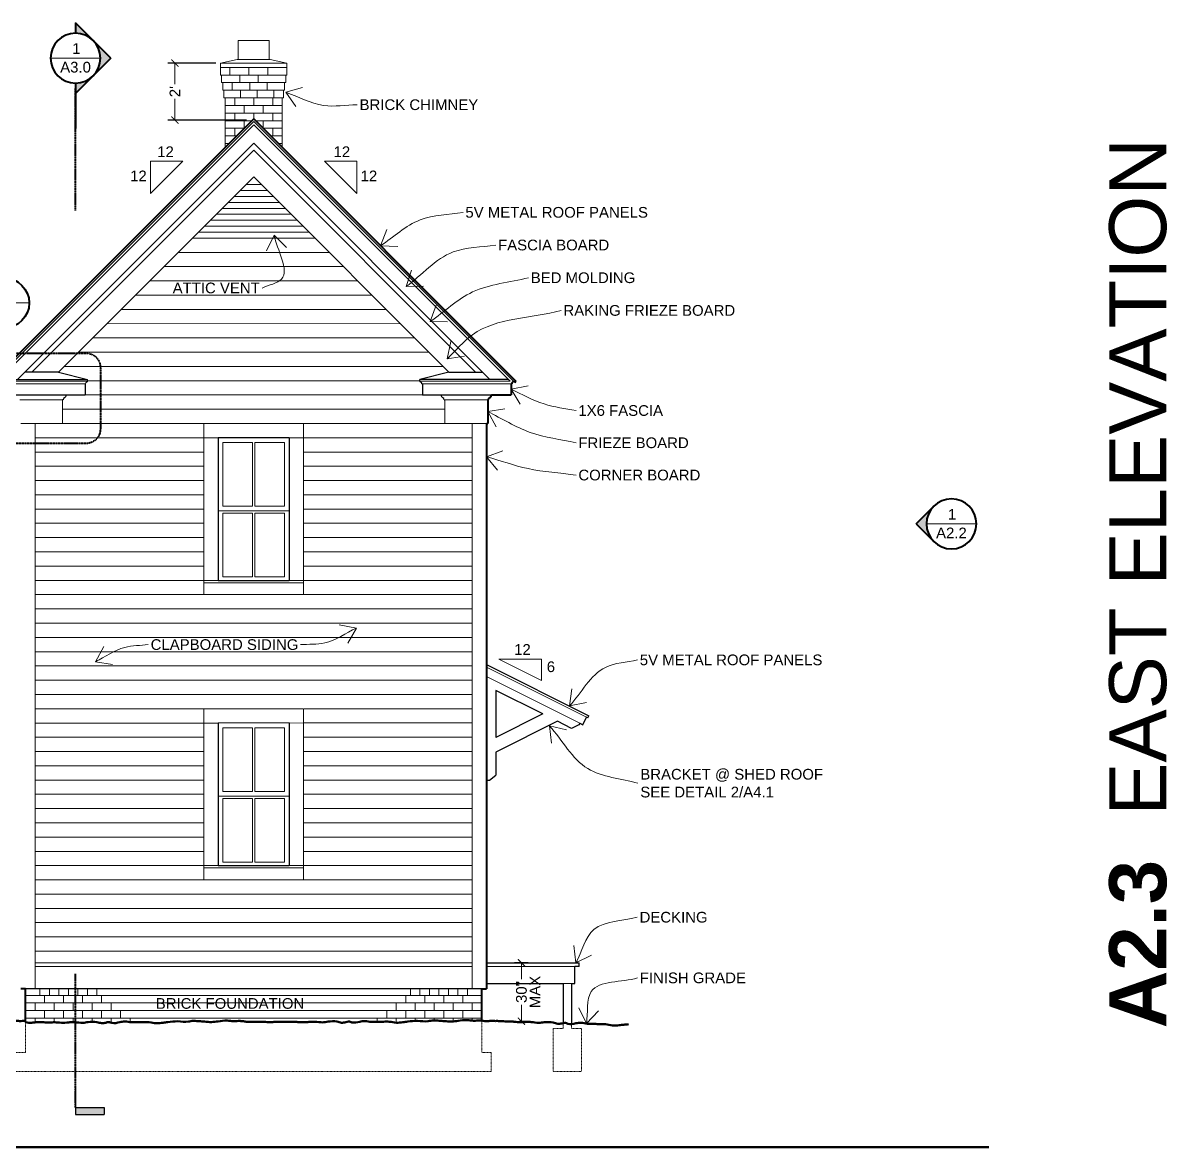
# Model space of a CAD drawing. Header units: inches. Extents: x -54 to 15382, y 469 to 41738.
# Drawn here: x 5207.2 to 5688.9, y 5345.5 to 5818.5 of the extents above; entities that cross this region are included whole.
import ezdxf

# ---------------------------------------------------------------- set-up
doc = ezdxf.new("R2010")
doc.units = ezdxf.units.IN
doc.header["$MEASUREMENT"] = 0
doc.linetypes.add('CENTER', pattern=[2, 1.25, -0.25, 0.25, -0.25])
doc.linetypes.add('DASHED2', pattern=[0.375, 0.25, -0.125])
doc.layers.get('0').update_dxf_attribs({"lineweight": 9})
for name, color, linetype, lineweight in [('1', 7, 'Continuous', 9), ('2', 7, 'Continuous', 18), ('3', 7, 'Continuous', 30), ('4', 7, 'Continuous', 40), ('5', 7, 'Continuous', 50), ('A-DIMSx', 7, 'Continuous', 9), ('A-LINK', 7, 'Continuous', 40), ('A-TEXTx', 7, 'Continuous', 18)]:
    doc.layers.add(name, color=color, linetype=linetype, lineweight=lineweight)
doc.styles.get("Standard").update_dxf_attribs({"font": 'arial.ttf'})
doc.dimstyles.get("Standard").update_dxf_attribs({"dimtxt": 3, "dimasz": 2, "dimexe": 0.03125, "dimexo": 0.0625, "dimgap": 0.03125, "dimtad": 0, "dimtoh": 1, "dimdec": 4, "dimlfac": 0.99985, "dimzin": 0, "dimdsep": 46, "dimlunit": 4, "dimtxsty": 'Standard', "dimblk": 'ARCHTICK', "dimblk1": 'ARCHTICK', "dimblk2": 'ARCHTICK', "dimcen": 0.09, "dimclrt": 256, "dimadec": 0, "dimazin": 0, "dimtfac": 1, "dimtdec": 4, "dimtofl": 0, "dimtmove": 0, "dimatfit": 3, "dimfxl": 1, "dimtolj": 1, "dimtzin": 0, "dimarcsym": 0})

# ---------------------------------------------------------------- blocks, each defined once
blk = doc.blocks.new('window elev 3060')
for p, q in [((766.9950559175468, 905.6850793131406), (766.9951068883994, 839.6850422129568)), ((808.7445825260586, 905.674671676962), (766.9950559175468, 905.6850793131406)), ((808.9950472949191, 905.6747346370033), (808.9950472949191, 840.179875494558)), ((774.9950472949191, 870.929875494558), (774.9950472949191, 897.679875494558)), ((787.4950472949191, 897.679875494558), (774.9950472949191, 897.679875494558)), ((787.4950472949191, 870.929875494558), (787.4950472949191, 897.679875494558)), ((800.9950472949191, 897.6798754945579), (788.4950472949191, 897.679875494558)), ((788.4950472949191, 870.9298754945579), (788.4950472949191, 897.6798754945579)), ((800.9950472949191, 870.9298754945579), (800.9950472949191, 897.6798754945579)), ((802.9950472949191, 868.9298754945579), (772.9950472949191, 868.929875494558)), ((774.9950472949191, 870.929875494558), (787.4950472949191, 870.929875494558)), ((774.9950472949191, 841.179875494558), (774.9950472949191, 867.929875494558)), ((787.495047294919, 867.9298754945579), (774.9950472949191, 867.929875494558)), ((787.495047294919, 841.179875494558), (787.495047294919, 867.929875494558)), ((788.4950472949191, 870.9298754945579), (800.9950472949191, 870.9298754945579)), ((788.495047294919, 841.1798754945579), (788.495047294919, 867.9298754945579)), ((800.9950472949191, 867.9298754945579), (788.495047294919, 867.9298754945579)), ((800.9950472949191, 841.1798754945579), (800.9950472949191, 867.9298754945579)), ((766.9951068883994, 839.6850422129568), (766.9951068883994, 833.674671676962)), ((766.9951068883994, 838.6850422129568), (808.9950472949191, 838.6850422129569)), ((774.9950472949191, 841.179875494558), (787.495047294919, 841.179875494558)), ((788.495047294919, 841.1798754945579), (800.9950472949191, 841.1798754945579)), ((808.9950472949191, 840.179875494558), (808.9950472949191, 833.674671676962)), ((808.9950472949191, 833.674671676962), (766.9951068883994, 833.674671676962))]:
    blk.add_line(p, q)
at = {"lineweight": 5, "ltscale": 0.1}
for p, q in [((772.9950472949185, 839.6850369309756), (766.9951068884002, 839.6850422129568)), ((802.9950472949185, 839.685010520807), (808.995047294924, 839.674671676962))]:
    blk.add_line(p, q, dxfattribs=at)
at = {"layer": '1', "lineweight": 5, "ltscale": 0.1}
for p, q in [((772.9950472949185, 899.6790177223455), (766.9950559255885, 899.6746716769595)), ((802.9950472949185, 899.6807332667704), (808.995047294924, 899.674671676962))]:
    blk.add_line(p, q, dxfattribs=at)
at = {"layer": '3'}
for p, q in [((802.9950472949185, 899.6807095544044), (772.9950472949185, 899.6790137702892)), ((772.9950472949185, 899.6790177223455), (772.9950472949185, 839.6850369309756)), ((802.9950472949185, 899.6807332667704), (802.9950472949185, 839.685010520807)), ((772.9950472949185, 839.6850369309756), (802.9950472949185, 839.685010520807))]:
    blk.add_line(p, q, dxfattribs=at)
blk = doc.blocks.new('Section Callout')
at = {"layer": 'A-LINK', "ltscale": 0.1}
h = blk.add_hatch(color=256, dxfattribs=at)
h.paths.add_polyline_path([(1891.0603296682593, 7392.500204895952), (1883.63570844458, 7385.075583672291), (1891.0603296682593, 7377.650962448561, -0.1989123673796566), (1887.9849508619218, 7385.075583672291, -0.1989123673796605)])
h.paths.add_polyline_path([(1898.4849508919224, 7399.924826119615), (1891.0603296682593, 7392.500204895952, -0.1989123673796605), (1898.4849508919224, 7395.57558370229)])
h.paths.add_polyline_path([(1891.0603296682593, 7377.650962448561), (1898.4849508919224, 7370.226341224898), (1898.4849508919224, 7374.57558364229, -0.19891236737965792)])
for p, q in [((1883.63570844458, 7385.075583672291), (1898.4849508919224, 7399.924826119615)), ((1898.4849508919224, 7399.924826119615), (1898.4849508919224, 7395.57558370229)), ((1883.63570844458, 7385.075583672291), (1898.4849508919224, 7370.226341224898)), ((1898.4849508919224, 7374.57558364229), (1898.4849508919224, 7370.226341224898)), ((1898.4849508919224, 7370.226341224898), (1898.4849508919224, 7355.48604917107))]:
    blk.add_line(p, q, dxfattribs=at)
blk.add_circle((1898.4849508919224, 7385.075583672291), 10.500000029999999, dxfattribs=at)
blk = doc.blocks.new('_ArchTick')
at = {"color": 0, "linetype": 'ByBlock', "lineweight": 0, "const_width": 0.15}
blk.add_lwpolyline([(-0.5, -0.5), (0.5, 0.5)], dxfattribs=at)
blk = doc.blocks.new('*D242')
at = {"layer": 'A-DIMSx', "color": 0, "lineweight": -2, "ltscale": 0.1}
for p, q in [((5288.359542468281, 5801.570442207573), (5268.198900841683, 5801.570442207573)), ((5301.335888632024, 5777.570442207573), (5268.198900841683, 5777.570442207573))]:
    blk.add_line(p, q, dxfattribs=at)
at = {"layer": 'A-DIMSx', "color": 0, "lineweight": 5, "ltscale": 0.1}
for p, q in [((5271.198900841683, 5801.570442207573), (5271.198900841683, 5792.679241661871)), ((5271.198900841683, 5777.570442207573), (5271.198900841683, 5786.461642753276))]:
    blk.add_line(p, q, dxfattribs=at)
at = {"layer": 'A-DIMSx', "color": 0, "lineweight": 5, "xscale": 3, "yscale": 3, "zscale": 3}
for p, rotation in [((5271.198900841683, 5801.570442207573), 90), ((5271.198900841683, 5777.570442207573), 270)]:
    blk.add_blockref('_ArchTick', p, dxfattribs=dict(at, rotation=rotation))
at = {"layer": 'A-DIMSx', "ltscale": 0.25, "insert": (5271.198900841683, 5789.570442207573), "char_height": 4.5, "attachment_point": 5, "rotation": 90}
blk.add_mtext("\\A1;2'", dxfattribs=at)
blk = doc.blocks.new('Section Tail 1a')
at = {"layer": 'A-LINK', "lineweight": 5, "ltscale": 0.1}
blk.add_hatch(color=256, dxfattribs=at).paths.add_polyline_path([(5.424819746325937, 3.093751170673114), (5.424819746325937, 3.156251170673114), (5.174819746325937, 3.156251170673114), (5.174819746325937, 3.093751170673114)])
at = {"layer": 'A-LINK', "linetype": 'Continuous', "lineweight": 30, "ltscale": 0.1}
for p, q in [((5.424819746325937, 3.156251170673114), (5.174819746325937, 3.156251170673114)), ((5.174819746325937, 3.093751170673114), (5.174819746325937, 3.156251170673114)), ((5.424819746325937, 2.906251170673114), (5.424819746325937, 3.156251170673114)), ((5.424819746325937, 3.093751170673114), (5.174819746325937, 3.093751170673114))]:
    blk.add_line(p, q, dxfattribs=at)
blk = doc.blocks.new('Elevation Callout - 1')
at = {"layer": 'A-LINK', "ltscale": 0.1}
blk.add_hatch(color=256, dxfattribs=at).paths.add_polyline_path([(2031.5854096447938, 7377.650962257641), (2039.0100310593907, 7370.22634084306), (2046.4346524739913, 7377.650962257641, -0.1989123673796605), (2039.0100310593907, 7374.575583372291, -0.1989123673796605)])
for q in [(2031.5854096447938, 7377.650962257641), (2046.4346524739913, 7377.650962257641)]:
    blk.add_line((2039.0100310593907, 7370.22634084306), q, dxfattribs=at)
blk.add_circle((2039.0100310593907, 7385.075583672291), 10.5000003, dxfattribs=at)
blk = doc.blocks.new('*D511')
at = {"layer": 'A-DIMSx', "color": 0, "lineweight": -2, "ltscale": 0.1}
for p, q in [((5419.859543131032, 5423.0356229959825), (5414.082118491141, 5423.0356229959825)), ((5416.125551135491, 5398.452760713811), (5420.082118491141, 5398.452760713811))]:
    blk.add_line(p, q, dxfattribs=at)
at = {"layer": 'A-DIMSx', "color": 0, "lineweight": 5, "ltscale": 0.1}
for p, q in [((5417.082118491141, 5423.0356229959825), (5417.082118491141, 5416.092247789412)), ((5417.082118491141, 5398.452760713811), (5417.082118491141, 5405.396135920381))]:
    blk.add_line(p, q, dxfattribs=at)
at = {"layer": 'A-DIMSx', "color": 0, "lineweight": 5, "xscale": 3, "yscale": 3, "zscale": 3}
for p, rotation in [((5417.082118491141, 5423.0356229959825), 90), ((5417.082118491141, 5398.452760713811), 270)]:
    blk.add_blockref('_ArchTick', p, dxfattribs=dict(at, rotation=rotation))
at = {"layer": 'A-DIMSx', "ltscale": 0.25, "insert": (5417.082118491141, 5410.744191854897), "char_height": 4.5, "attachment_point": 5, "rotation": 90}
blk.add_mtext('\\A1;30"', dxfattribs=at)
blk = doc.blocks.new('Detail Callout')
at = {"layer": '2', "ltscale": 0.1}
blk.add_line((240.23765625147666, 5822.291401537839), (219.23765565147664, 5822.291401537839), dxfattribs=at)
at = {"layer": 'A-LINK', "ltscale": 0.1}
blk.add_circle((229.73765595147665, 5822.291401537839), 10.50000030000001, dxfattribs=at)

msp = doc.modelspace()

# ---------------------------------------------------------------- linework, layer by layer
msp.add_arc((5234.297245157031, 5666.753909371006), 0.6905186130718889, 84.82384382796725, 185.17615490023255)
at = {"layer": '1'}
for p, q in [((5290.359542468281, 5801.570442207573), (5318.359542468281, 5801.570442207572)), ((5290.359542468281, 5799.7356229974885), (5318.359542468281, 5799.735622997489)), ((5294.359542468281, 5796.535622997488), (5294.359542468281, 5799.735622997489)), ((5311.359542468281, 5803.070442207572), (5297.359542468281, 5803.070442207572)), ((5302.359542468281, 5796.53562299749), (5302.359542468281, 5799.735622997489)), ((5310.359542468281, 5796.53562299749), (5310.359542468281, 5799.735622997489)), ((5318.359542468281, 5796.5356229974905), (5290.359542468281, 5796.535622997489)), ((5298.526209134947, 5793.335622997491), (5298.526209134947, 5796.53562299749)), ((5306.192875801615, 5793.335622997491), (5306.192875801615, 5796.53562299749)), ((5317.859542468281, 5793.33562299749), (5290.859542468281, 5793.335622997488)), ((5291.359542468281, 5790.135622997489), (5317.359542468281, 5790.13562299749)), ((5295.359542468281, 5790.135622997491), (5295.359542468281, 5793.335622997491)), ((5298.859542468281, 5786.935622997489), (5298.859542468281, 5790.13562299749)), ((5302.692875801615, 5790.135622997491), (5302.692875801615, 5793.335622997491)), ((5305.859542468281, 5786.935622997489), (5305.859542468281, 5790.13562299749)), ((5310.026209134947, 5790.135622997491), (5310.026209134947, 5793.33562299749)), ((5312.859542468281, 5786.935622997489), (5312.859542468281, 5790.13562299749)), ((5316.859542468281, 5786.935622997488), (5291.859542468281, 5786.935622997488)), ((5296.359542468281, 5783.73562299749), (5296.359542468281, 5786.935622997489)), ((5304.359542468281, 5783.7356229974885), (5304.359542468281, 5786.935622997489)), ((5312.359542468281, 5783.735622997489), (5312.359542468281, 5786.935622997489)), ((5316.359542468281, 5783.7356229974885), (5292.359542468281, 5783.735622997488)), ((5292.359542468281, 5780.535622997488), (5316.359542468281, 5780.535622997489)), ((5296.359542468281, 5777.335622997492), (5296.359542468281, 5780.535622997489)), ((5300.359542468281, 5780.535622997489), (5300.359542468281, 5783.735622997489)), ((5304.359542468281, 5778.124458074877), (5304.359542468281, 5780.535622997489)), ((5308.359542468281, 5780.53562299749), (5308.359542468281, 5783.7356229974885)), ((5312.359542468281, 5777.335622997491), (5312.359542468281, 5780.535622997489)), ((5304.359542693879, 5777.063797677487), (5194.487357104661, 5667.19161208582)), ((5196.401570668231, 5667.691612087037), (5304.359542693879, 5775.649584118958)), ((5303.570707842107, 5777.33562299749), (5292.359542468281, 5777.335622997489)), ((5300.359542468279, 5774.13562299749), (5300.359542468279, 5777.335622997491)), ((5304.359542693879, 5777.063797677487), (5414.231728283095, 5667.19161208582)), ((5412.317514719525, 5667.691612087037), (5304.359542693879, 5775.649584118958)), ((5316.359542468281, 5777.33562299749), (5305.148377545651, 5777.33562299749)), ((5308.359542468279, 5774.135622997491), (5308.359542468279, 5777.335622997489)), ((5292.359542468281, 5774.135622997489), (5300.370707842179, 5774.13562299749)), ((5297.170707842251, 5770.935622997489), (5292.359542468281, 5770.935622997489)), ((5296.359542468281, 5770.93562299749), (5296.359542468281, 5774.13562299749)), ((5308.348377545579, 5774.13562299749), (5316.359542468281, 5774.13562299749)), ((5316.359542468281, 5770.935622997491), (5311.548377545507, 5770.93562299749)), ((5312.359542468281, 5770.93562299749), (5312.359542468279, 5774.13562299749)), ((5292.359542468281, 5767.7356229974885), (5293.97070784232, 5767.7356229974885)), ((5314.748377545437, 5767.7356229974885), (5316.359542468281, 5767.7356229974885)), ((5310.10431097448, 5747.941612087037), (5298.614773962734, 5747.941612087037)), ((5307.604310974174, 5750.441612087037), (5301.114773962734, 5750.441612087037)), ((5315.104310975092, 5742.941612087037), (5293.614773962734, 5742.941612087037)), ((5312.604310974786, 5745.441612087037), (5296.114773962734, 5745.441612087037)), ((5320.104310975704, 5737.941612087037), (5288.614773962734, 5737.941612087037)), ((5317.604310975398, 5740.441612087037), (5291.114773962734, 5740.441612087037)), ((5325.104310976317, 5732.941612087037), (5283.614773962734, 5732.941612087037)), ((5322.60431097601, 5735.441612087037), (5286.114773962734, 5735.441612087037)), ((5327.604310976622, 5730.441612087037), (5281.114773962733, 5730.441612087037)), ((5195.98735709231, 5666.691612087037), (5233.3595424682935, 5666.6916120870355)), ((5196.401570668233, 5667.691612087038), (5234.3595424682935, 5667.691612087037)), ((5412.317514268339, 5667.691612087038), (5374.359542468279, 5667.691612087037)), ((5412.731727844262, 5666.691612087037), (5375.359542468279, 5666.6916120870355)), ((5402.359543036522, 5547.428093811513), (5444.516024754754, 5526.3498529524095)), ((5212.359542366363, 5412.035622993643), (5212.3595423723855, 5421.535622997484)), ((5396.359543802888, 5421.535622997485), (5396.359543860717, 5412.035622960946)), ((5439.6095424683135, 5421.535622997485), (5402.359543802888, 5421.535622997485))]:
    msp.add_line(p, q, dxfattribs=at)
at = {"layer": '1', "linetype": 'DASHED2', "ltscale": 0.25}
for p, q in [((5208.35954246831, 5397.997395394956), (5208.35954246831, 5385.335622997483)), ((5400.35954246831, 5398.723345496407), (5400.359542468308, 5385.335622997483)), ((5430.376800389469, 5395.335622997481), (5430.376800389469, 5377.335622997483)), ((5442.342284547149, 5395.335622997481), (5442.342284547149, 5377.335622997483)), ((5204.359542468308, 5385.335622997483), (5208.35954246831, 5385.335622997483)), ((5400.359542468308, 5385.335622997483), (5404.35954246831, 5385.335622997483)), ((5404.35954246831, 5377.335622997483), (5404.35954246831, 5385.335622997483)), ((5204.359542468308, 5377.335622997483), (5404.35954246831, 5377.335622997483)), ((5430.376800389469, 5377.335622997483), (5442.342284547149, 5377.335622997483))]:
    msp.add_line(p, q, dxfattribs=at)
at = {"layer": '1', "linetype": 'DASHED2', "ltscale": 0.1}
for p, q in [((5430.376800389469, 5395.335622997481), (5434.60954246831, 5395.335622997481)), ((5434.60954246831, 5397.6919950712045), (5434.60954246831, 5395.335622997481)), ((5438.10954246831, 5397.259254199393), (5438.10954246831, 5395.335622997481)), ((5438.10954246831, 5395.335622997481), (5442.342284547149, 5395.335622997481))]:
    msp.add_line(p, q, dxfattribs=at)
at = {"layer": '2'}
for p, q in [((5297.859542468277, 5803.070442207572), (5297.859542468277, 5811.107245466856)), ((5297.859542468277, 5811.107245466856), (5310.859542468277, 5811.107245466856)), ((5310.859542468277, 5803.070442207572), (5310.859542468277, 5811.107245466856)), ((5297.359542468281, 5803.070442207572), (5290.359542468281, 5801.570442207573)), ((5290.359542468281, 5796.535622997489), (5290.359542468281, 5801.570442207573)), ((5297.859542468277, 5803.070442207572), (5297.359542468281, 5803.070442207572)), ((5311.359542468281, 5803.070442207572), (5310.859542468277, 5803.070442207572)), ((5311.359542468281, 5803.070442207572), (5318.359542468281, 5801.570442207572)), ((5318.359542468281, 5796.5356229974905), (5318.359542468281, 5801.570442207572)), ((5290.859542468281, 5796.535622997489), (5290.359542468281, 5796.535622997489)), ((5290.859542468281, 5793.335622997488), (5290.859542468281, 5796.535622997487)), ((5317.859542468281, 5793.33562299749), (5317.859542468281, 5796.535622997489)), ((5318.359542468281, 5796.5356229974905), (5317.859542468281, 5796.5356229974905)), ((5291.359542468281, 5793.335622997488), (5290.859542468281, 5793.335622997488)), ((5291.359542468281, 5790.135622997489), (5291.359542468281, 5793.33562299749)), ((5291.359542468281, 5790.135622997489), (5291.859542468281, 5790.135622997489)), ((5291.859542468281, 5786.935622997488), (5291.859542468281, 5790.135622997489)), ((5316.859542468281, 5786.935622997488), (5316.859542468281, 5790.135622997489)), ((5316.859542468281, 5790.135622997489), (5317.359542468281, 5790.135622997489)), ((5317.359542468281, 5790.135622997489), (5317.359542468281, 5793.33562299749)), ((5317.859542468281, 5793.33562299749), (5317.359542468281, 5793.33562299749)), ((5292.359542468281, 5786.935622997488), (5291.859542468281, 5786.935622997488)), ((5292.359542468281, 5766.124457623413), (5292.359542468281, 5786.935622997488)), ((5316.359542468281, 5766.124458074608), (5316.359542468281, 5786.935622997488)), ((5316.859542468281, 5786.935622997488), (5316.359542468281, 5786.935622997488)), ((5304.359542693879, 5767.828516441915), (5204.972638339001, 5668.441612087038)), ((5304.359542693879, 5767.828516441915), (5403.746447048756, 5668.441612087038)), ((5210.922941004112, 5671.524525119074), (5304.359542693879, 5764.961126808925)), ((5397.796144383645, 5671.524525119074), (5304.359542693879, 5764.961126808925)), ((5304.359542468255, 5753.686380592559), (5222.197686994768, 5671.524525119074)), ((5304.359542468255, 5753.686380592559), (5386.5213979497785, 5671.5245251210945)), ((5330.104310976929, 5727.941612087037), (5278.614773962734, 5727.941612087037)), ((5336.114718613842, 5721.93120445086), (5272.614773962734, 5721.93120445086)), ((5342.114718614577, 5715.93120445086), (5266.6043663265555, 5715.93120445086)), ((5348.104310979132, 5709.941612087037), (5260.614773962734, 5709.941612087037)), ((5354.114718616047, 5703.93120445086), (5254.614773962734, 5703.93120445086)), ((5360.104310980647, 5697.941612086993), (5248.614773957766, 5697.941612092005)), ((5242.614773952799, 5691.941612087037), (5366.114804476674, 5691.931118591701)), ((5236.6043663265555, 5685.93120445086), (5372.11471861825, 5685.93120445086)), ((5230.614773952799, 5679.93120445086), (5378.114718618985, 5679.93120445086)), ((5224.603388575524, 5673.93022669983), (5384.103256171238, 5673.94266689934)), ((5233.6095424682935, 5666.691612087037), (5233.3595424682935, 5666.6916120870355)), ((5234.3595424682935, 5667.691612087037), (5234.3595424682935, 5668.441612087037)), ((5234.3595424682935, 5667.930987613252), (5374.359542468279, 5667.941906919692)), ((5234.3595424682935, 5667.691612087037), (5234.3595424682935, 5667.441612087037)), ((5223.859542468288, 5659.941612045848), (5205.859542463637, 5659.9416120458445)), ((5223.85954246835, 5649.941612087037), (5223.85954246835, 5659.941612045848)), ((5233.3595424682935, 5661.941612087037), (5375.359542468277, 5661.941612087037)), ((5384.859542468223, 5649.941612087037), (5384.859542468223, 5659.941612045848)), ((5384.859542468284, 5659.941612045848), (5402.859542472936, 5659.9416120458445)), ((5223.85954246835, 5655.941612087037), (5384.859542468223, 5655.941612087037)), ((5283.35954246831, 5649.941612087038), (5206.359542517188, 5649.941612087037)), ((5212.3595423723855, 5421.535622997484), (5212.359542517188, 5649.941612083234)), ((5384.859542468223, 5649.941612087037), (5325.1090690768215, 5649.941612087038)), ((5384.859542468223, 5649.941612087037), (5402.359542412476, 5649.941612087038)), ((5396.359542412476, 5649.941612050514), (5396.359543802888, 5421.535622997485)), ((5283.35954246831, 5643.935207387851), (5212.359542513377, 5643.931147266048)), ((5396.359542449001, 5643.941669077005), (5325.359533845682, 5643.937622788773)), ((5283.35955174377, 5637.93120445086), (5212.359542509574, 5637.93120445086)), ((5396.3595424855885, 5637.93120445086), (5325.359533845682, 5637.93120445086)), ((5283.359556369443, 5631.941612087037), (5212.359542505776, 5631.941612087037)), ((5396.35954252205, 5631.941612087037), (5325.359533845682, 5631.941612087037)), ((5283.359561011193, 5625.93120445086), (5212.359542501967, 5625.93120445086)), ((5396.359542558639, 5625.93120445086), (5325.359533845682, 5625.93120445086)), ((5283.359565644903, 5619.93120445086), (5212.359542498163, 5619.93120445086)), ((5396.359542595101, 5619.941612087037), (5325.359533845682, 5619.941612087037)), ((5283.359570278615, 5613.93120445086), (5212.359542494358, 5613.93120445086)), ((5396.359542631688, 5613.93120445086), (5325.359533845682, 5613.93120445086)), ((5283.359574904289, 5607.941612087037), (5212.359542490562, 5607.941612087037)), ((5396.3595426681495, 5607.941612087037), (5325.359533845682, 5607.941612087037)), ((5283.359579546039, 5601.93120445086), (5212.359542486751, 5601.93120445086)), ((5396.359542704675, 5601.941612087037), (5325.359533845682, 5601.941612087037)), ((5283.359584171711, 5595.941612087037), (5212.359542482953, 5595.941612087037)), ((5396.359542741198, 5595.941612087037), (5325.359533845682, 5595.941612087037)), ((5283.3595888134605, 5589.93120445086), (5212.359542479144, 5589.93120445086)), ((5396.359542777724, 5589.941612087037), (5325.359533845682, 5589.941612087037)), ((5283.359593439163, 5583.941574986855), (5212.359542475346, 5583.9415697048735)), ((5325.359533845682, 5583.941538012671), (5396.359542814313, 5583.9310568285155)), ((5283.359593439163, 5577.93120445086), (5212.359542471535, 5577.93120445086)), ((5396.359542850836, 5577.93120445086), (5325.359533845682, 5577.93120445086)), ((5396.359542887298, 5571.941612087037), (5212.359542467739, 5571.941612087037)), ((5396.359542923823, 5565.941612087037), (5212.359542463935, 5565.941612087037)), ((5396.3595429603465, 5559.941612087037), (5212.35954246013, 5559.941612087037)), ((5396.359542996872, 5553.941612087037), (5212.359542456326, 5553.941612087037)), ((5396.359543033397, 5547.941612087037), (5212.359542452523, 5547.941612087037)), ((5396.359543069921, 5541.941612087037), (5212.359542448719, 5541.941612087037)), ((5402.359543060344, 5543.514974838981), (5441.609136383966, 5523.890178177082)), ((5396.35954310651, 5535.931147266009), (5212.359542444916, 5535.941669271853)), ((5283.366405012239, 5529.935207780284), (5212.359542441105, 5529.931147266044)), ((5396.359543142971, 5529.941669078382), (5325.366396389611, 5529.937623181206)), ((5283.366405012239, 5523.928803081098), (5212.359542437296, 5523.924742566856)), ((5396.359543179535, 5523.935264379196), (5325.366396389611, 5523.931218482019)), ((5283.366414287699, 5517.924800144106), (5212.359542433493, 5517.924800144106)), ((5396.359543216122, 5517.924800144106), (5325.366396389611, 5517.924800144106)), ((5283.366418913372, 5511.935207780284), (5212.359542429696, 5511.935207780284)), ((5396.3595432525835, 5511.935207780284), (5325.366396389611, 5511.935207780284)), ((5283.366423555122, 5505.924800144106), (5212.359542425886, 5505.924800144106)), ((5396.3595432891725, 5505.924800144106), (5325.366396389611, 5505.924800144106)), ((5283.366428188832, 5499.924800144106), (5212.359542422082, 5499.924800144106)), ((5396.359543325634, 5499.935207780284), (5325.366396389611, 5499.935207780284)), ((5283.366432822544, 5493.924800144106), (5212.359542418279, 5493.924800144106)), ((5396.359543362221, 5493.924800144106), (5325.366396389611, 5493.924800144106)), ((5283.366437448218, 5487.935207780284), (5212.3595424144805, 5487.935207780284)), ((5396.359543398683, 5487.935207780284), (5325.366396389611, 5487.935207780284)), ((5283.366442089966, 5481.924800144106), (5212.35954241067, 5481.924800144106)), ((5396.359543435208, 5481.935207780284), (5325.366396389611, 5481.935207780284)), ((5283.3664467156395, 5475.935207780284), (5212.3595424068735, 5475.935207780284)), ((5396.359543471732, 5475.935207780284), (5325.366396389611, 5475.935207780284)), ((5283.366451357389, 5469.924800144106), (5212.359542403063, 5469.924800144106)), ((5396.359543508257, 5469.935207780284), (5325.366396389611, 5469.935207780284)), ((5283.366455983092, 5463.935170680101), (5212.359542399259, 5463.924650977001)), ((5325.366396389611, 5463.935133705917), (5396.359543544846, 5463.924653534718)), ((5283.366455983092, 5457.924800144106), (5212.359542395454, 5457.924800144106)), ((5396.3595435813695, 5457.924800144106), (5325.366396389611, 5457.924800144106)), ((5396.359543617857, 5451.93114726598), (5212.359542391661, 5451.941669271856)), ((5396.359543654316, 5445.94166927192), (5212.3595423878505, 5445.931147266041)), ((5396.359543690905, 5439.931147265976), (5212.359542384054, 5439.941669271857)), ((5396.359543727367, 5433.941612087037), (5212.359542380251, 5433.941612087037)), ((5396.3595437638905, 5427.941612087037), (5212.3595423764455, 5427.941612087037)), ((5396.359543802888, 5423.035622997485), (5212.3595423723855, 5423.035622997484)), ((5396.359543802888, 5421.535622997485), (5212.3595423723855, 5421.535622997484)), ((5208.359542468308, 5409.3356229974825), (5400.359542468308, 5409.335622997489)), ((5214.35954246831, 5409.335622997487), (5214.35954246831, 5412.035622997472)), ((5216.35954246831, 5406.135622997487), (5216.359542468308, 5409.335622997483)), ((5218.35954246831, 5409.335622997489), (5218.359542468312, 5412.035622997475)), ((5222.35954246831, 5409.335622997485), (5222.359542468312, 5412.035622997472)), ((5224.35954246831, 5406.135622997487), (5224.35954246831, 5409.335622997483)), ((5226.35954246831, 5409.335622997483), (5226.359542468312, 5412.0356229974695)), ((5230.35954246831, 5409.33562299748), (5230.359542468312, 5412.035622997467)), ((5232.35954246831, 5406.135622997487), (5232.359542468312, 5409.335622997483)), ((5234.35954246831, 5409.335622997478), (5234.359542468312, 5412.035622997464)), ((5238.35954246831, 5409.335622997474), (5238.359542468312, 5412.035622997461)), ((5240.359542468312, 5406.135622997487), (5240.3595424683135, 5409.335622997483)), ((5368.359542468308, 5406.135622997478), (5368.359542468306, 5409.335622997474)), ((5370.35954246831, 5409.335622997465), (5370.359542468308, 5412.035622997451)), ((5374.35954246831, 5409.335622997468), (5374.359542468308, 5412.035622997455)), ((5376.35954246831, 5406.135622997478), (5376.359542468308, 5409.335622997474)), ((5378.35954246831, 5409.335622997471), (5378.359542468308, 5412.035622997457)), ((5382.35954246831, 5409.335622997473), (5382.359542468308, 5412.03562299746)), ((5384.35954246831, 5406.135622997478), (5384.35954246831, 5409.335622997474)), ((5386.35954246831, 5409.335622997476), (5386.359542468308, 5412.035622997462)), ((5390.35954246831, 5409.335622997479), (5390.359542468308, 5412.035622997466)), ((5392.35954246831, 5406.135622997478), (5392.359542468312, 5409.335622997473)), ((5394.35954246831, 5409.335622997478), (5394.35954246831, 5412.035622997463)), ((5208.359542468308, 5406.135622997486), (5400.359542468308, 5406.135622997489)), ((5212.359542468308, 5402.935622997487), (5212.359542468308, 5406.135622997485)), ((5220.35954246831, 5402.935622997487), (5220.35954246831, 5406.135622997487)), ((5228.35954246831, 5402.935622997487), (5228.35954246831, 5406.135622997487)), ((5236.35954246831, 5402.935622997487), (5236.35954246831, 5406.135622997487)), ((5244.359542468312, 5402.935622997487), (5244.359542468312, 5406.135622997487)), ((5364.359542468308, 5402.935622997478), (5364.359542468308, 5406.135622997478)), ((5372.35954246831, 5402.935622997477), (5372.35954246831, 5406.135622997478)), ((5380.35954246831, 5402.935622997477), (5380.35954246831, 5406.135622997478)), ((5388.35954246831, 5402.935622997477), (5388.35954246831, 5406.135622997477)), ((5396.359542468312, 5402.935622997477), (5396.359542468312, 5406.135622997476)), ((5400.359542468308, 5402.935622997489), (5208.359542468308, 5402.935622997486)), ((5208.359542468312, 5399.735622997485), (5400.359542468308, 5399.7356229974885)), ((5212.359542468308, 5398.002227484163), (5212.359542468308, 5399.735622997485)), ((5216.35954246831, 5399.735622997487), (5216.35954246831, 5402.935622997487)), ((5220.35954246831, 5398.002856806957), (5220.35954246831, 5399.735622997487)), ((5224.35954246831, 5399.735622997487), (5224.35954246831, 5402.935622997487)), ((5228.35954246831, 5398.066750958625), (5228.35954246831, 5399.735622997487)), ((5232.35954246831, 5399.735622997487), (5232.35954246831, 5402.935622997487)), ((5236.35954246831, 5398.258289356248), (5236.35954246831, 5399.735622997487)), ((5240.35954246831, 5399.735622997487), (5240.35954246831, 5402.935622997487)), ((5244.35954246831, 5398.258289356248), (5244.35954246831, 5399.735622997487)), ((5248.359542468312, 5399.735622997487), (5248.359542468312, 5402.935622997487)), ((5252.359542468312, 5398.258289356248), (5252.359542468312, 5399.735622997487)), ((5356.359542468308, 5398.258289356238), (5356.359542468308, 5399.735622997478)), ((5360.359542468308, 5399.735622997478), (5360.359542468308, 5402.935622997478)), ((5364.35954246831, 5398.258289356238), (5364.35954246831, 5399.735622997478)), ((5368.35954246831, 5399.735622997478), (5368.35954246831, 5402.935622997477)), ((5372.35954246831, 5398.61754869047), (5372.35954246831, 5399.735622997478)), ((5376.35954246831, 5399.735622997478), (5376.35954246831, 5402.935622997477)), ((5380.35954246831, 5398.788168546661), (5380.35954246831, 5399.735622997478)), ((5384.35954246831, 5399.735622997478), (5384.35954246831, 5402.935622997477)), ((5388.35954246831, 5398.355697774123), (5388.35954246831, 5399.735622997478)), ((5392.35954246831, 5399.735622997478), (5392.35954246831, 5402.935622997477)), ((5396.359542468312, 5398.707339350694), (5396.359542468312, 5399.735622997476))]:
    msp.add_line(p, q, dxfattribs=at)
at = {"layer": '2', "ltscale": 0.1}
for p, q in [((5218.874646895594, 5803.630559413213), (5239.874646955594, 5803.630559413213)), ((5587.564058519038, 5607.70180381566), (5608.564058579037, 5607.70180381566)), ((5434.60954246831, 5414.285622997483), (5438.10954246831, 5414.285622997485))]:
    msp.add_line(p, q, dxfattribs=at)
at = {"layer": '3'}
for p, q in [((5222.197686994768, 5671.524525119074), (5208.055551371035, 5671.524525119074)), ((5222.197686994768, 5671.524525119074), (5234.3595424682935, 5668.441612087037)), ((5386.521397941804, 5671.524525119074), (5374.359542468279, 5668.441612087037)), ((5386.52139839299, 5671.524525119074), (5400.663534016721, 5671.524525119074)), ((5197.151570668189, 5668.441612087038), (5234.3595424682935, 5668.441612087037)), ((5233.3595424682935, 5666.6916120870355), (5233.3595424682935, 5661.941612087037)), ((5374.359542468279, 5667.691612087037), (5374.359542468279, 5668.441612087037)), ((5411.567514268383, 5668.441612087038), (5374.359542468279, 5668.441612087037)), ((5374.359542468279, 5667.691612087037), (5374.359542468279, 5667.441612087037)), ((5375.109542468279, 5666.691612087037), (5375.359542468279, 5666.6916120870355)), ((5375.359542468279, 5666.6916120870355), (5375.359542468279, 5661.941612087037)), ((5224.109542463635, 5659.941612045848), (5223.859542468288, 5659.941612045848)), ((5224.6782608049725, 5660.6916120458445), (5224.6782608049725, 5660.941612045844)), ((5375.359542468277, 5661.941612087037), (5383.322343326046, 5661.941612069308)), ((5384.0408241316, 5660.6916120458445), (5384.0408241316, 5660.941612045844)), ((5384.609542472936, 5659.941612045848), (5384.859542468284, 5659.941612045848)), ((5402.359543029717, 5548.546127803667), (5445.4974809488285, 5526.977158844365)), ((5406.35954246843, 5537.601856174722), (5406.359542466309, 5517.840799023389)), ((5426.120599619411, 5527.7213275989825), (5406.35954246843, 5537.601856174722)), ((5426.120599619417, 5527.721327598992), (5406.359542466309, 5517.840799023389)), ((5432.269786556017, 5524.646734130618), (5406.359542466309, 5511.69161208553)), ((5438.196533213848, 5521.683360801613), (5432.269786556009, 5524.646734130606)), ((5442.950777170538, 5523.2193577838925), (5444.516024754754, 5526.3498529524095)), ((5445.050267353328, 5526.082731653364), (5444.516024754754, 5526.3498529524095)), ((5445.050267353328, 5526.082731653364), (5445.4974809488285, 5526.977158844365)), ((5441.273726187381, 5523.219357783913), (5438.196533213848, 5521.683360801613)), ((5441.609136383966, 5523.890178177082), (5441.273726187381, 5523.219357783913)), ((5441.609136383966, 5523.890178177082), (5442.950777170538, 5523.2193577838925)), ((5406.359542466309, 5511.69161208553), (5406.35954246791, 5502.0070184213455)), ((5403.6095424678915, 5499.941612087032), (5406.35954246791, 5502.0070184213455)), ((5402.359543325594, 5499.941612087028), (5403.6095424678915, 5499.941612087032)), ((5402.3595437937565, 5423.03562299448), (5441.359542468308, 5423.035622997485)), ((5441.359542468308, 5421.535622997485), (5439.6095424683135, 5421.535622997485)), ((5439.6095424683135, 5414.285622997485), (5439.6095424683135, 5421.535622997485)), ((5441.359542468308, 5421.535622997485), (5441.359542468308, 5423.035622997485)), ((5402.359543847022, 5414.285622997482), (5434.60954246831, 5414.285622997484)), ((5434.60954246831, 5414.285622997483), (5434.60954246831, 5397.6919950712045)), ((5438.10954246831, 5414.285622997485), (5438.10954246831, 5397.259254199393)), ((5438.10954246831, 5414.285622997485), (5439.6095424683135, 5414.285622997485)), ((5400.35954246831, 5412.035622997471), (5208.35954246831, 5412.035622997472))]:
    msp.add_line(p, q, dxfattribs=at)
at = {"layer": '3', "ltscale": 0.1}
for p, q in [((5204.3223433117255, 5661.941612022384), (5233.3595424682935, 5661.941612087037)), ((5383.322343329701, 5661.9416120870455), (5404.396741624845, 5661.941612022384))]:
    msp.add_line(p, q, dxfattribs=at)
at = {"layer": '3'}
for centre, radius, start, end in [((5374.421839779541, 5666.753909371006), 0.6905186130718889, 354.8238450997675, 95.17615617218308), ((5224.848066531304, 5659.9722228366245), 0.7391581826895274, 103.28108999141342, 182.37347143502646), ((5224.576783812896, 5661.772628654797), 0.8371894554254822, 276.9620269993602, 11.644935133525781), ((5384.142301123677, 5661.772628654797), 0.8371894554254822, 168.3550648664742, 263.0379730006398), ((5383.871018405269, 5659.9722228366245), 0.7391581826895274, 357.62652856497357, 76.71891000858658)]:
    msp.add_arc(centre, radius, start, end, dxfattribs=at)
at = {"layer": '4'}
for p, q in [((5304.359542693879, 5778.124457849279), (5193.9570270187705, 5667.721942171711)), ((5304.359542693879, 5778.124457849279), (5414.762058368986, 5667.721942171711)), ((5412.731727844262, 5666.691612087037), (5412.981727833128, 5666.691612087041)), ((5412.731727844262, 5666.691612087037), (5412.731727833685, 5661.941612003826)), ((5412.731728295446, 5666.691612087037), (5412.981728284314, 5666.691612087041)), ((5412.731728295446, 5666.691612087037), (5412.731728284871, 5661.941612003826)), ((5413.731727831917, 5667.691612085826), (5413.731727833128, 5667.441612087037)), ((5413.731728283101, 5667.691612085826), (5413.731728284314, 5667.441612087037)), ((5414.231728283095, 5667.19161208582), (5414.762058368986, 5667.721942171711)), ((5402.859542472876, 5659.9416120458445), (5402.859542472876, 5649.941612087038)), ((5402.859542472936, 5659.9416120458445), (5403.109542468284, 5659.9416120458445)), ((5403.109542468284, 5659.941612045848), (5402.859542472936, 5659.941612045848)), ((5403.67826080962, 5660.6916120458445), (5403.67826080962, 5660.941612045844)), ((5404.396741624845, 5661.941612022384), (5412.731727833685, 5661.941612003826)), ((5402.359542412476, 5649.941612087038), (5402.359543860717, 5412.035622997471)), ((5402.359542412476, 5649.941612087038), (5402.859542472876, 5649.941612087038)), ((5208.35954246831, 5397.997395394956), (5208.35954246831, 5412.035622997472)), ((5400.35954246831, 5398.723345496407), (5400.35954246831, 5412.035622997463))]:
    msp.add_line(p, q, dxfattribs=at)
at = {"layer": '4', "ltscale": 0.1}
for p, q in [((5208.35954246831, 5412.035622997472), (5206.359542366363, 5412.035622997447)), ((5400.35954246831, 5412.035622997463), (5402.359543860717, 5412.035622997471))]:
    msp.add_line(p, q, dxfattribs=at)
at = {"layer": '4'}
for centre, radius, start, end in [((5413.669430533, 5666.753909371006), 0.6905186130718889, 84.82384382796725, 185.17615490023255), ((5413.669430984184, 5666.753909371006), 0.6905186130718889, 84.82384382796725, 185.17615490023255), ((5403.848066535951, 5659.9722228366245), 0.7391581826895274, 103.28108999141342, 182.37347143502646), ((5403.576783817543, 5661.772628654797), 0.8371894554254822, 276.9620269993602, 11.644935133525781)]:
    msp.add_arc(centre, radius, start, end, dxfattribs=at)
at = {"layer": '5', "ltscale": 0.1}
msp.add_line((4962.000078466946, 5345.500897462027), (5613.803245027717, 5345.500897462027), dxfattribs=at)
at = {"layer": '5'}
for points, knots in [([(5208.35954246831, 5398.723345496407), (5207.4763617701465, 5398.5972597433065), (5206.059061189419, 5398.394921296076), (5204.266959272358, 5398.756699775013), (5202.786441179729, 5398.61881291635), (5201.455232015827, 5398.736220566697), (5200.217807364539, 5398.584161803713), (5199.032655206496, 5398.611638344222), (5197.499362648718, 5398.560318905226), (5195.770637281128, 5398.63215915903), (5193.562325772298, 5398.339704960314), (5191.463847111667, 5398.309755977554), (5189.300562101496, 5398.582626974909), (5187.055148119776, 5398.560049404329), (5184.646503811495, 5398.050293347527), (5181.61068406636, 5398.653964324316), (5178.863931817312, 5398.782210204185), (5176.479784877194, 5397.8619952629), (5174.782965941158, 5398.069093773292), (5173.348175021636, 5398.654081108098), (5171.4363911748005, 5397.649675967538), (5169.107160229862, 5398.278053464632), (5166.390696752811, 5398.789959905516), (5164.31377820628, 5398.11890247097), (5162.4028536273945, 5398.268590352844), (5160.67115790448, 5398.237233136815), (5158.625207247382, 5398.184150121259), (5156.064792116962, 5398.318123929781), (5153.403742876197, 5397.5125408454605), (5150.787014896583, 5397.886059566844), (5147.820953060005, 5398.208695444215), (5144.267028855433, 5398.663119418496), (5140.983690154122, 5397.92571934183), (5139.017846967907, 5398.395366187399), (5138.511861435974, 5398.454263137746), (5138.35954246831, 5398.467353296457)], [0, 0, 0, 0, 2.652919435186002, 4.257321592213243, 5.416453063132665, 7.091137163065287, 8.247545700059947, 9.142428432548995, 10.64349079493425, 12.851697958173153, 14.314762056121138, 17.316886780891423, 19.11497607303172, 20.846971106553063, 24.040360749420635, 26.363871891002955, 30.074208926288147, 32.11036176777761, 33.851604211198506, 35.11193724755865, 36.52978321706603, 39.86196741726499, 41.974608941245, 44.7750674343124, 46.17076002263516, 47.6978272911467, 49.97107077264352, 52.316480713870284, 55.342528024340616, 58.129358999344916, 60.129945511798695, 64.32412274892135, 68.81887999138658, 69.88882354830405, 70.34765431185251, 70.34765431185251, 70.34765431185251, 70.34765431185251]), ([(5208.35954246831, 5397.997395394956), (5209.244112268625, 5397.881455621316), (5210.663642036756, 5397.695399122514), (5212.451473179613, 5398.077724577577), (5213.933476481172, 5397.956841069357), (5215.26325026861, 5398.089521394432), (5216.50233881766, 5397.9516765446015), (5217.687097504364, 5397.992755155525), (5219.2208781219515, 5397.959039140466), (5220.948664973868, 5398.050717998196), (5223.160187959463, 5397.78363137824), (5225.258872141952, 5397.777771953386), (5227.418882456814, 5398.075456444276), (5229.664407666666, 5398.078654556879), (5232.078744573371, 5397.596579933844), (5235.107435020835, 5398.235058082746), (5237.852534228057, 5398.39482436785), (5240.247086871459, 5397.502036706528), (5241.941416819226, 5397.728598668888), (5243.369398380774, 5398.33001684663), (5245.292585435878, 5397.3476224683545), (5247.614450037968, 5398.002694863809), (5250.324858584793, 5398.545748761384), (5252.409343097297, 5397.898575641958), (5254.318423575679, 5398.070188389859), (5256.0503651491, 5398.058710672037), (5258.096790334839, 5398.029115790851), (5260.655498950986, 5398.192470739095), (5263.3256198398085, 5397.4174858317665), (5265.937887956359, 5397.821016303697), (5268.900050978844, 5398.177677145398), (5272.44852489815, 5398.67286523517), (5275.7401116052515, 5397.973201851663), (5278.350795581772, 5398.628669977544), (5279.8945399541535, 5398.586706231163), (5281.812454999739, 5398.446204302274), (5283.892348918114, 5398.3004202989605), (5286.559297313763, 5397.988850798422), (5289.728732364028, 5398.455247556621), (5292.830352078579, 5398.907864713603), (5295.907695514275, 5398.324763326422), (5298.209146444851, 5398.661609568591), (5300.097378208395, 5398.443572022652), (5301.7655716295, 5398.100316877162), (5304.258760025621, 5398.258112014485), (5306.859808845773, 5398.192488193262), (5308.7432192715605, 5398.1982923324795), (5309.35954246608, 5398.200191666567)], [0, 0, 0, 0, 2.6529194351856615, 4.257321592212086, 5.4164530631315095, 7.091137163064119, 8.247545700058748, 9.142428432548705, 10.643490794934415, 12.851697958171952, 14.314762056121031, 17.316886780890634, 19.114976073030864, 20.846971106553116, 24.040360749419868, 26.36387189100182, 30.074208926287014, 32.11036176777658, 33.851604211197035, 35.111937247558295, 36.52978321706576, 39.861967417264005, 41.97460894124385, 44.77506743431171, 46.17076002263333, 47.69782729114601, 49.97107077264306, 52.316480713869595, 55.34252802433983, 58.12935899934391, 60.12994551179835, 64.32412274892016, 68.81887999138596, 69.88882354830362, 72.34603496944123, 73.39791041042686, 75.66517469640023, 78.60654183595402, 81.39990591330094, 85.24464104379017, 87.92137300281155, 90.6853426905493, 92.13587057915622, 93.60494529342272, 95.77571240210331, 99.57599817148788, 101.42449305619506, 101.42449305619506, 101.42449305619506, 101.42449305619506]), ([(5309.35954246608, 5398.200191666567), (5310.244112266395, 5398.084251892927), (5311.663642034528, 5397.898195394125), (5313.451473177383, 5398.28052084919), (5314.933476478944, 5398.1596373409675), (5316.26325026638, 5398.292317666044), (5317.502338815431, 5398.154472816214), (5318.687097502134, 5398.195551427136), (5320.2208781197205, 5398.1618354120765), (5321.948664971638, 5398.253514269809), (5324.160187957234, 5397.986427649852), (5326.258872139722, 5397.980568224998), (5328.418882454585, 5398.278252715888), (5330.664407664437, 5398.281450828491), (5333.078744571143, 5397.7993762054575), (5336.1074350186045, 5398.437854354356), (5338.852534225827, 5398.5976206394635), (5341.247086869229, 5397.704832978138), (5342.941416816999, 5397.931394940499), (5344.369398378543, 5398.532813118241), (5346.29258543365, 5397.5504187399665), (5348.614450035739, 5398.205491135423), (5351.324858582564, 5398.748545032995), (5353.409343095069, 5398.10137191357), (5355.318423573448, 5398.27298466147), (5357.050365146872, 5398.26150694365), (5359.096790332609, 5398.231912062464), (5361.655498948756, 5398.395267010706), (5364.32561983758, 5397.6202821033785), (5366.937887954129, 5398.0238125753085), (5369.900050976614, 5398.380473417009), (5373.448524895919, 5398.875661506781), (5376.740111603021, 5398.175998123275), (5379.350795579543, 5398.831466249157), (5380.894539951923, 5398.789502502772), (5382.812454997511, 5398.649000573887), (5384.892348915884, 5398.5032165705725), (5387.5592973115345, 5398.191647070035), (5390.728732361797, 5398.658043828231), (5393.830352076351, 5399.110660985214), (5396.907695512045, 5398.527559598035), (5398.964145572567, 5398.828546886483), (5400.121644606526, 5398.747871676081), (5400.359542468308, 5398.723345496407)], [0, 0, 0, 0, 2.652919435186002, 4.257321592213243, 5.416453063132665, 7.091137163065287, 8.247545700059947, 9.142428432548995, 10.64349079493425, 12.851697958173153, 14.314762056121138, 17.316886780891423, 19.11497607303172, 20.846971106553063, 24.040360749420635, 26.363871891002955, 30.074208926288147, 32.11036176777761, 33.851604211198506, 35.11193724755865, 36.52978321706603, 39.86196741726499, 41.974608941245, 44.7750674343124, 46.17076002263516, 47.6978272911467, 49.97107077264352, 52.316480713870284, 55.342528024340616, 58.129358999344916, 60.129945511798695, 64.32412274892135, 68.81887999138658, 69.88882354830405, 72.34603496944244, 73.39791041042716, 75.66517469640095, 78.6065418359554, 81.39990591330226, 85.24464104379078, 87.92137300281232, 90.68534269054985, 91.40226500474733, 91.40226500474733, 91.40226500474733, 91.40226500474733]), ([(5400.359542468308, 5398.723345496407), (5401.240163482651, 5398.580473554298), (5402.653356363364, 5398.351197159397), (5404.452019177354, 5398.67880215101), (5405.929644786122, 5398.512762490967), (5407.262847371901, 5398.604812801591), (5408.497153846334, 5398.429230450009), (5409.6826142791615, 5398.434145752065), (5411.214652377617, 5398.353653408085), (5412.944431908323, 5398.392578898002), (5415.146777322816, 5398.0581482570105), (5417.244305881353, 5397.988265663934), (5419.412392434662, 5398.219914781745), (5421.656969995078, 5398.15460573736), (5424.055476151645, 5397.599099789442), (5427.102235305505, 5398.144882558992), (5429.850930853438, 5398.220827987651), (5432.21713207125, 5397.255403745643), (5433.917585235686, 5397.430170247744), (5435.363249967504, 5397.987744142221), (5437.255571312608, 5396.947135142516), (5439.596339875952, 5397.531068020999), (5442.322054110235, 5397.99118098474), (5444.385824642744, 5397.28071640538), (5446.299252007959, 5397.394007738754), (5448.030037262908, 5397.3296979182915), (5450.074607036806, 5397.23768521545), (5452.63710823383, 5397.322903973369), (5455.2823433130125, 5396.466820716098), (5457.905706268035, 5396.790469230287), (5460.1389723440625, 5396.990468444831), (5461.456154289597, 5397.124488426456), (5462.10954246831, 5397.168521075861)], [0, 0, 0, 0, 2.652919435186002, 4.257321592213243, 5.416453063132665, 7.091137163065287, 8.247545700059947, 9.142428432548995, 10.64349079493425, 12.851697958173153, 14.314762056121138, 17.316886780891423, 19.11497607303172, 20.846971106553063, 24.040360749420635, 26.363871891002955, 30.074208926288147, 32.11036176777761, 33.851604211198506, 35.11193724755865, 36.52978321706603, 39.86196741726499, 41.974608941245, 44.7750674343124, 46.17076002263516, 47.6978272911467, 49.97107077264352, 52.316480713870284, 55.342528024340616, 58.129358999344916, 60.129945511798695, 62.0923770250895, 62.0923770250895, 62.0923770250895, 62.0923770250895])]:
    msp.add_open_spline(points, degree=3, knots=knots, dxfattribs=at)
at = {"layer": 'A-DIMSx', "ltscale": 0.1}
for p, q in [((5274.485562476288, 5760.268606812602), (5260.985562476288, 5760.268606812602)), ((5260.985562476288, 5746.768606812602), (5260.985562476288, 5760.268606812602)), ((5260.985562476288, 5746.768606812602), (5274.485562476288, 5760.268606812602)), ((5334.233504507387, 5760.268606812602), (5347.733504507387, 5760.268606812602)), ((5347.733504507387, 5746.768606812602), (5334.233504507387, 5760.268606812602)), ((5347.733504507387, 5746.768606812602), (5347.733504507387, 5760.268606812602)), ((5407.525005686196, 5550.846652233642), (5425.525005686196, 5550.846652233642)), ((5425.525005686196, 5541.85051171466), (5407.525005686196, 5550.846652233642)), ((5425.525005686196, 5550.846652233642), (5425.525005686196, 5541.85051171466))]:
    msp.add_line(p, q, dxfattribs=at)
at = {"layer": 'A-LINK', "linetype": 'CENTER', "ltscale": 0.15000000000000002}
for p, q in [((5229.374646925598, 5739.4923327468505), (5229.374646925598, 5790.902637351792)), ((5229.374646925598, 5362.17126158295), (5229.374646925598, 5418.365026488096))]:
    msp.add_line(p, q, dxfattribs=at)
at = {"layer": 'A-LINK', "linetype": 'DASHED2', "ltscale": 0.5, "flags": 128}
msp.add_lwpolyline([(5239.814815378422, 5673.533841988446), (5239.814815378422, 5647.537994597597, -0.4142135623730951), (5233.814815378422, 5641.537994597597), (5195.292961506575, 5641.537994597597, -0.4142135623730951), (5189.292961506575, 5647.537994597597), (5189.292961506575, 5673.533841988446, -0.4142135623730951), (5195.292961506575, 5679.533841988446), (5233.814815378422, 5679.533841988446, -0.4142135623730951)], format="xyb", close=True, dxfattribs=at)

# ---------------------------------------------------------------- block references
at = {"ltscale": 0.1, "xscale": -1}
msp.add_blockref('Section Callout', (7127.85959781752, -1581.4450242590983), dxfattribs=at)
at = {"ltscale": 0.1, "xscale": -1, "rotation": 270}
msp.add_blockref('Elevation Callout - 1', (-1787.011525393249, 3568.6917727562495), dxfattribs=at)
at = {"layer": '2', "ltscale": 0.25}
msp.add_blockref('Detail Callout', (4969.644256378687, -121.65133224885358), dxfattribs=at)
at = {"layer": '2'}
for p in [(4516.364486550763, 4744.256532773898), (4516.371349094692, 4624.250128467143)]:
    msp.add_blockref('window elev 3060', p, dxfattribs=at)
at = {"layer": 'A-LINK', "ltscale": 0.1, "xscale": 48, "yscale": 48, "zscale": 48, "rotation": 180}
msp.add_blockref('Section Tail 1a', (5489.765994749242, 5510.67131777526), dxfattribs=at)

# ---------------------------------------------------------------- texts
at = {"ltscale": 0.5, "insert": (5676.664182008406, 5582.753457065536), "char_height": 24, "attachment_point": 5, "rotation": 90}
msp.add_mtext('{\\fArial|b1|i0|c0|p34;A2.3\\fArial|b0|i0|c1|p0;  EAST ELEVATION}', dxfattribs=at)
at = {"layer": 'A-DIMSx', "ltscale": 0.25, "insert": (5422.7319741372885, 5410.744191854897), "char_height": 4.5, "attachment_point": 5, "rotation": 90}
msp.add_mtext('\\A1;MAX', dxfattribs=at)
at = {"layer": 'A-LINK', "ltscale": 0.1, "attachment_point": 5}
for s, insert, char_height, width in [('{1}', (5229.684790040524, 5807.673910438337), 4.5, 9.771161835695466), ('{\\H0.75x;A3.0}', (5229.378904697875, 5799.820595206306), 6, 9.85131082968337), ('{1}', (5598.374201393967, 5611.74515484073), 4.5, 9.771161835695466), ('{\\H0.75x;A2.2}', (5598.068316051319, 5603.891839608699), 6, 9.851310829683825)]:
    msp.add_mtext(s, dxfattribs=dict(at, insert=insert, char_height=char_height, width=width))
at = {"layer": 'A-TEXTx', "ltscale": 0.25, "char_height": 4.5}
for s, insert, attachment_point in [('{BRICK CHIMNEY}', (5348.932284150258, 5784.029397723533), 4), ('{5V METAL ROOF PANELS}', (5393.4761246984, 5738.751349013381), 4), ('{FASCIA BOARD}', (5407.233484011282, 5724.9939897005), 4), ('{BED MOLDING}', (5420.990843324162, 5711.236630387619), 4), ('{RAKING FRIEZE BOARD}', (5434.7482026370435, 5697.479271074738), 4), ('{1X6 FASCIA}', (5441.037344805012, 5655.368882520746), 4), ('{FRIEZE BOARD}', (5441.037344805012, 5641.793084026468), 4), ('{CORNER BOARD}', (5441.037344805012, 5628.21728553219), 4), ('{CLAPBOARD SIDING}', (5260.996866521315, 5556.88749216916), 4), ('{5V METAL ROOF PANELS}', (5466.902303041055, 5550.45838195747), 4), ('BRACKET @ SHED ROOF\\PSEE DETAIL 2/A4.1{\\C5; }', (5467.105049849273, 5498.594509708289), 4), ('{DECKING}', (5466.7973822759295, 5442.194869824588), 4), ('{FINISH GRADE}', (5466.869160405087, 5416.673270705448), 4), ('{BRICK FOUNDATION}', (5325.650661342811, 5405.9041755806265), 6)]:
    msp.add_mtext(s, dxfattribs=dict(at, insert=insert, attachment_point=attachment_point))
at = {"layer": 'A-TEXTx', "ltscale": 0.5, "char_height": 4.5}
for s, insert, width, attachment_point in [('{\\fArial Unicode MS|b0|i0|c0|p0;12}', (5270.740863288616, 5762.0283201922975), 7.734539628251255, 9), ('{\\fArial Unicode MS|b0|i0|c0|p0;12}', (5337.978203695058, 5762.0283201922975), 7.734539628251255, 7), ('{\\fArial Unicode MS|b0|i0|c0|p0;12}', (5259.349450780521, 5751.844803385384), 7.734539628251255, 9), ('{\\fArial Unicode MS|b0|i0|c0|p0;12}', (5349.369616203154, 5751.844803385384), 7.734539628251255, 7), ('{\\fArial|b0|i0|c0|p0;12}', (5414.0008536749565, 5552.606365613425), 7.7345396282514685, 7), ('{\\fArial|b0|i0|c0|p0;6}', (5427.7182451369345, 5545.29207671063), 7.734539628252151, 7)]:
    msp.add_mtext(s, dxfattribs=dict(at, insert=insert, width=width, attachment_point=attachment_point))
at = {"layer": 'A-TEXTx', "ltscale": 0.25, "insert": (5306.925986355188, 5706.932008169461), "char_height": 4.5, "attachment_point": 6, "rotation": 7.020177783832781e-09}
msp.add_mtext('{ATTIC VENT}', dxfattribs=at)

# ---------------------------------------------------------------- dimensions: what is measured, and where the dimension line sits
at = {"layer": 'A-DIMSx', "ltscale": 0.1}
dim = msp.add_linear_dim(base=(5271.198900841683, 5801.570442207573), p1=(5303.335888632024, 5777.570442207573), p2=(5290.359542468281, 5801.570442207573), angle=90, dimstyle='Standard', override={"dimtxt": 4.5, "dimasz": 3, "dimexe": 3, "dimexo": 2, "dimgap": 1, "dimlfac": -47.9928, "dimlwd": 5}, dxfattribs=at)
dim.commit()
dim.dimension.update_dxf_attribs({"geometry": '*D242', "text_midpoint": (5271.198900841683, 5789.570442207573)})
dim = msp.add_linear_dim(base=(5417.082118491141, 5398.452760713811), p1=(5421.859543131032, 5423.0356229959825), p2=(5414.125551135491, 5398.452760713811), angle=90, text='30"', dimstyle='Standard', override={"dimtxt": 4.5, "dimasz": 3, "dimexe": 3, "dimexo": 2, "dimgap": 1, "dimlfac": -47.9928, "dimlwd": 5}, dxfattribs=at)
dim.commit()
dim.dimension.update_dxf_attribs({"geometry": '*D511', "text_midpoint": (5417.082118491141, 5410.744191854897)})

# ---------------------------------------------------------------- leaders
at = {"layer": 'A-TEXTx', "path_type": 1, "annotation_type": 0, "has_hookline": 1}
for points, hookline_direction, text_width in [([(5317.832917951229, 5789.274903894075), (5333.788043103808, 5783.75400311152), (5347.932284150258, 5784.029397723532)], 0, 49.40791268758527), ([(5357.758200793461, 5724.725799748507), (5374.382347447841, 5735.579446348764), (5392.4761246984, 5738.751349013381)], 0, 76.26671214188268), ([(5368.547409180826, 5707.532589119163), (5388.279009478383, 5722.09899164334), (5406.233484011282, 5724.9939897005)], 0, 45.98840381991815), ([(5378.661107594438, 5692.792731246707), (5396.499718874435, 5705.276560211314), (5419.990843324162, 5711.236630387619)], 0, 43.127557980900406), ([(5385.8545056021285, 5677.202796532313), (5396.4846813523545, 5687.291597733393), (5433.7482026370435, 5697.479271074738)], 0, 71.47510231923603), ([(5412.731728289628, 5664.335013682082), (5426.568616226221, 5658.1495796631425), (5440.037344805012, 5655.368882520746)], 0, 34.9931787175989), ([(5402.859542472876, 5654.941612066441), (5420.810946268415, 5646.186401408892), (5440.037344805012, 5641.793084026468)], 0, 45.63540245566167), ([(5402.359542464681, 5635.982099732356), (5419.858690818547, 5630.9612480936585), (5440.037344805012, 5628.21728553219)], 0, 50.72783083219645), ([(5347.5773290092375, 5563.892742172988), (5334.325260040579, 5557.627070057101), (5324.057614822108, 5556.88749216916)], 1, 61.4744201909959), ([(5237.718747838682, 5549.718238103023), (5250.068031308861, 5555.763640569017), (5259.996866521315, 5556.88749216916)], 0, 61.4744201909959), ([(5437.27774450873, 5531.087027064365), (5452.471201250251, 5547.341065526812), (5465.902303041055, 5550.45838195747)], 0, 76.26671214188268), ([(5428.91541069005, 5522.710084321438), (5444.993166625258, 5504.729302378687), (5466.105049849273, 5498.594509708289)], 0, 76.15927694406548), ([(5440.002343864879, 5423.035622997485), (5447.552134672916, 5437.051078823099), (5465.7973822759295, 5442.194869824588)], 0, 27.73362892223738), ([(5444.4764580865885, 5397.514023878345), (5446.4671315951455, 5410.945091931166), (5465.869160405087, 5416.673270705448)], 0, 43.85504774897681)]:
    msp.add_leader(points, dimstyle='Standard', override={"dimasz": 6, "dimgap": 1, "dimldrblk": 'Open90', "dimlwd": -1}, dxfattribs=dict(at, hookline_direction=hookline_direction, text_width=text_width))
at = {"layer": 'A-TEXTx', "path_type": 1, "annotation_type": 0, "has_hookline": 1, "hookline_direction": 1, "text_width": 36.524897680763985, "horizontal_direction": (1, 1.2252521640324077e-10, 0)}
msp.add_leader([(5312.996656297326, 5729.222884666883), (5316.103057580505, 5710.723422559168), (5307.925986355188, 5706.932008169584)], dimstyle='Standard', override={"dimasz": 6, "dimgap": 1, "dimldrblk": 'Open90', "dimlwd": -1}, dxfattribs=at)

doc.saveas('drawing.dxf')
